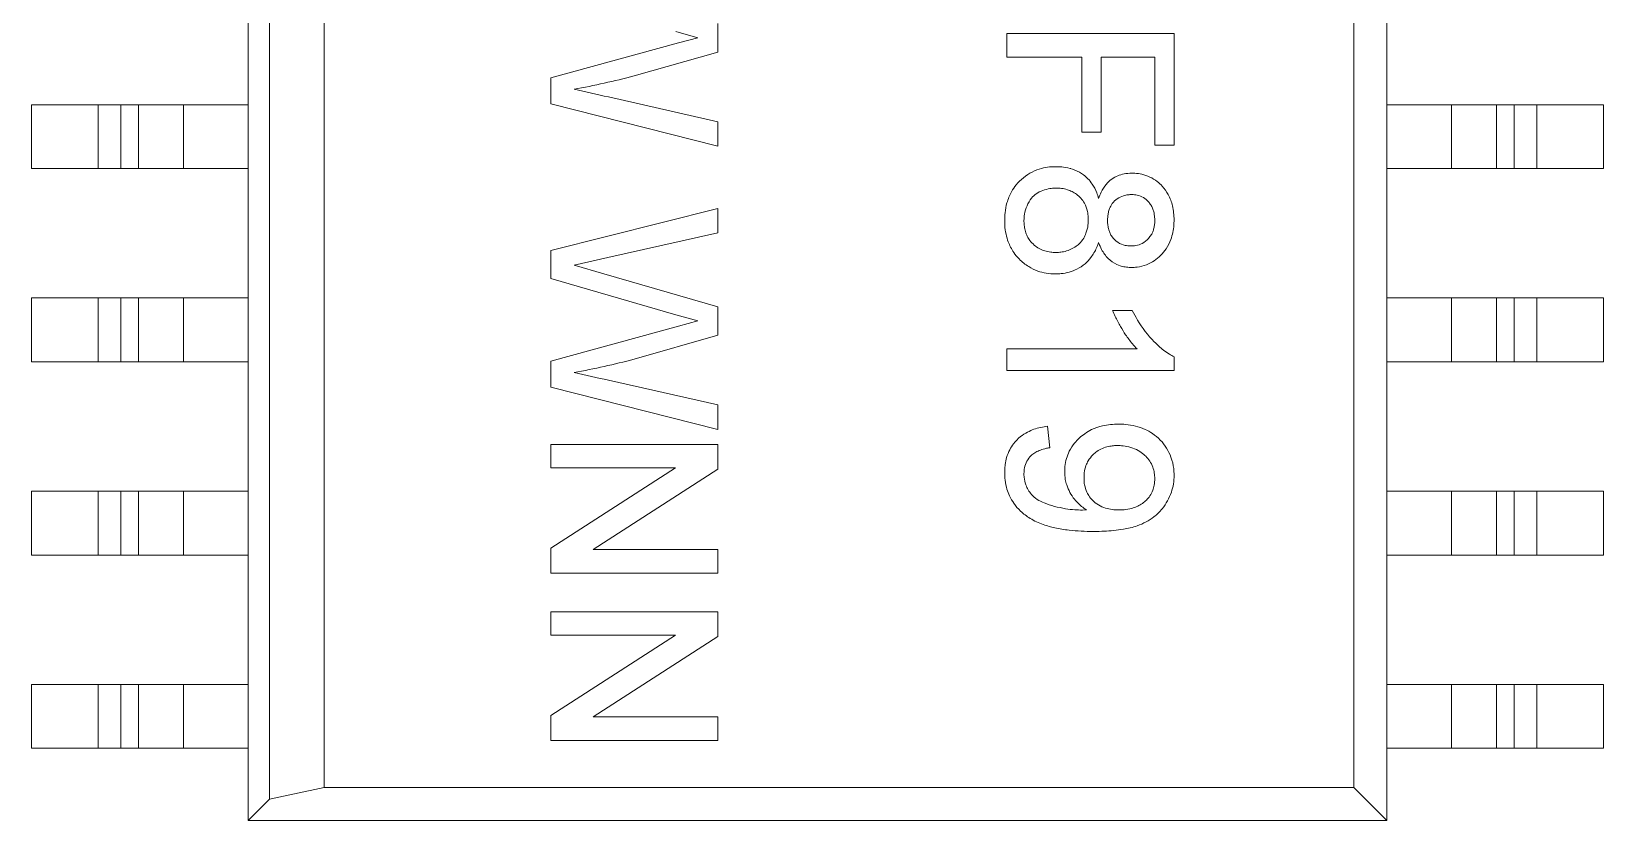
# Model space of a CAD drawing. Header units: millimetres. Extents: x -118 to 1430, y 370 to 1370.
# Drawn here: x -22.16 to -11.82, y 503.76 to 508.95 of the extents above; entities that cross this region are included whole.
import ezdxf

# ---------------------------------------------------------------- set-up
doc = ezdxf.new("R2010")
doc.units = ezdxf.units.MM
doc.layers.add('TANGENT EDGES', color=7, linetype='Continuous', lineweight=0)
doc.layers.add('VISIBLE', color=7, linetype='Continuous', lineweight=0)

msp = doc.modelspace()

# ---------------------------------------------------------------- linework, layer by layer
at = {"layer": 'TANGENT EDGES'}
for p, q in [((-21.717, 508.045), (-21.717, 508.465)), ((-21.569, 508.465), (-21.569, 508.045)), ((-21.452, 508.465), (-21.452, 508.045)), ((-21.155, 508.465), (-21.155, 508.045)), ((-12.817, 508.465), (-12.817, 508.045)), ((-12.52, 508.465), (-12.52, 508.045)), ((-12.403, 508.045), (-12.403, 508.465)), ((-12.255, 508.465), (-12.255, 508.045)), ((-21.717, 506.775), (-21.717, 507.195)), ((-21.569, 507.195), (-21.569, 506.775)), ((-21.452, 507.195), (-21.452, 506.775)), ((-21.155, 507.195), (-21.155, 506.775)), ((-12.817, 507.195), (-12.817, 506.775)), ((-12.52, 507.195), (-12.52, 506.775)), ((-12.403, 506.775), (-12.403, 507.195)), ((-12.255, 507.195), (-12.255, 506.775)), ((-21.717, 505.505), (-21.717, 505.925)), ((-21.569, 505.925), (-21.569, 505.505)), ((-21.452, 505.925), (-21.452, 505.505)), ((-21.155, 505.925), (-21.155, 505.505)), ((-12.817, 505.925), (-12.817, 505.505)), ((-12.52, 505.925), (-12.52, 505.505)), ((-12.403, 505.505), (-12.403, 505.925)), ((-12.255, 505.925), (-12.255, 505.505)), ((-21.717, 504.235), (-21.717, 504.655)), ((-21.569, 504.655), (-21.569, 504.235)), ((-21.452, 504.655), (-21.452, 504.235)), ((-21.155, 504.655), (-21.155, 504.235)), ((-12.817, 504.655), (-12.817, 504.235)), ((-12.52, 504.655), (-12.52, 504.235)), ((-12.403, 504.235), (-12.403, 504.655)), ((-12.255, 504.655), (-12.255, 504.235))]:
    msp.add_line(p, q, dxfattribs=at)
at = {"layer": 'VISIBLE'}
for p, q in [((-20.731, 515.29), (-20.731, 503.76)), ((-13.241, 503.76), (-13.241, 515.29)), ((-20.591, 515.15), (-20.591, 503.901)), ((-20.231, 515.074), (-20.231, 503.977)), ((-13.458, 503.977), (-13.458, 515.074)), ((-17.918, 508.947), (-17.774, 508.905)), ((-17.641, 508.811), (-17.641, 508.998)), ((-17.9, 508.871), (-18.741, 508.641)), ((-17.774, 508.905), (-17.9, 508.871)), ((-15.741, 508.933), (-15.741, 508.778)), ((-14.641, 508.933), (-15.741, 508.933)), ((-14.641, 508.199), (-14.641, 508.933)), ((-18.192, 508.654), (-17.641, 508.811)), ((-15.741, 508.778), (-15.247, 508.778)), ((-15.247, 508.284), (-15.247, 508.778)), ((-15.121, 508.778), (-14.768, 508.778)), ((-15.121, 508.284), (-15.121, 508.778)), ((-14.768, 508.778), (-14.768, 508.199)), ((-18.741, 508.641), (-18.741, 508.47)), ((-21.717, 508.465), (-22.156, 508.465)), ((-22.156, 508.465), (-22.156, 508.045)), ((-21.717, 508.465), (-21.569, 508.465)), ((-21.452, 508.465), (-21.569, 508.465)), ((-21.155, 508.465), (-21.452, 508.465)), ((-20.731, 508.465), (-21.155, 508.465)), ((-18.741, 508.47), (-17.641, 508.193)), ((-17.641, 508.353), (-18.36, 508.516)), ((-12.817, 508.465), (-13.241, 508.465)), ((-12.52, 508.465), (-12.817, 508.465)), ((-12.403, 508.465), (-12.52, 508.465)), ((-12.403, 508.465), (-12.255, 508.465)), ((-11.816, 508.465), (-12.255, 508.465)), ((-11.816, 508.465), (-11.816, 508.045)), ((-17.641, 508.193), (-17.641, 508.353)), ((-15.247, 508.284), (-15.121, 508.284)), ((-14.768, 508.199), (-14.641, 508.199)), ((-22.156, 508.045), (-21.717, 508.045)), ((-21.569, 508.045), (-21.717, 508.045)), ((-21.569, 508.045), (-21.452, 508.045)), ((-21.452, 508.045), (-21.155, 508.045)), ((-21.155, 508.045), (-20.731, 508.045)), ((-15.321, 508.045), (-15.32, 508.045)), ((-13.241, 508.045), (-12.817, 508.045)), ((-12.817, 508.045), (-12.52, 508.045)), ((-12.52, 508.045), (-12.403, 508.045)), ((-12.255, 508.045), (-12.403, 508.045)), ((-12.255, 508.045), (-11.816, 508.045)), ((-17.641, 507.784), (-18.741, 507.507)), ((-17.641, 507.624), (-17.641, 507.784)), ((-18.364, 507.46), (-17.641, 507.624)), ((-18.741, 507.323), (-18.741, 507.507)), ((-18.587, 507.41), (-18.364, 507.46)), ((-18.392, 507.354), (-18.587, 507.41)), ((-18.741, 507.323), (-17.918, 507.085)), ((-17.641, 507.136), (-18.392, 507.354)), ((-22.156, 507.195), (-22.156, 506.775)), ((-21.717, 507.195), (-22.156, 507.195)), ((-21.717, 507.195), (-21.569, 507.195)), ((-21.452, 507.195), (-21.569, 507.195)), ((-21.155, 507.195), (-21.452, 507.195)), ((-20.731, 507.195), (-21.155, 507.195)), ((-12.817, 507.195), (-13.241, 507.195)), ((-12.52, 507.195), (-12.817, 507.195)), ((-12.403, 507.195), (-12.52, 507.195)), ((-12.403, 507.195), (-12.255, 507.195)), ((-11.816, 507.195), (-12.255, 507.195)), ((-11.816, 507.195), (-11.816, 506.775)), ((-17.774, 507.044), (-17.918, 507.085)), ((-17.641, 506.95), (-17.641, 507.136)), ((-14.916, 507.113), (-15.046, 507.113)), ((-17.9, 507.009), (-18.741, 506.779)), ((-17.774, 507.044), (-17.9, 507.009)), ((-18.192, 506.793), (-17.641, 506.95)), ((-22.156, 506.775), (-21.717, 506.775)), ((-21.569, 506.775), (-21.717, 506.775)), ((-21.569, 506.775), (-21.452, 506.775)), ((-21.452, 506.775), (-21.155, 506.775)), ((-21.155, 506.775), (-20.731, 506.775)), ((-18.741, 506.779), (-18.741, 506.609)), ((-18.26, 506.775), (-18.26, 506.775)), ((-15.741, 506.86), (-15.741, 506.719)), ((-14.884, 506.86), (-15.741, 506.86)), ((-14.641, 506.719), (-14.641, 506.809)), ((-13.241, 506.775), (-12.817, 506.775)), ((-12.817, 506.775), (-12.52, 506.775)), ((-12.52, 506.775), (-12.403, 506.775)), ((-12.255, 506.775), (-12.403, 506.775)), ((-12.255, 506.775), (-11.816, 506.775)), ((-15.741, 506.719), (-14.641, 506.719)), ((-18.741, 506.609), (-17.641, 506.331)), ((-17.641, 506.492), (-18.36, 506.654)), ((-17.641, 506.331), (-17.641, 506.492)), ((-15.459, 506.211), (-15.473, 506.352)), ((-17.641, 506.233), (-18.741, 506.233)), ((-18.741, 506.233), (-18.741, 506.078)), ((-17.641, 506.069), (-17.641, 506.233)), ((-18.741, 505.55), (-17.92, 506.078)), ((-18.741, 506.078), (-17.92, 506.078)), ((-18.462, 505.542), (-17.641, 506.069)), ((-21.717, 505.925), (-22.156, 505.925)), ((-22.156, 505.925), (-22.156, 505.505)), ((-21.717, 505.925), (-21.569, 505.925)), ((-21.452, 505.925), (-21.569, 505.925)), ((-21.155, 505.925), (-21.452, 505.925)), ((-20.731, 505.925), (-21.155, 505.925)), ((-15.735, 505.925), (-15.735, 505.925)), ((-15.33, 505.925), (-15.33, 505.925)), ((-12.817, 505.925), (-13.241, 505.925)), ((-12.52, 505.925), (-12.817, 505.925)), ((-12.403, 505.925), (-12.52, 505.925)), ((-12.403, 505.925), (-12.255, 505.925)), ((-11.816, 505.925), (-12.255, 505.925)), ((-11.816, 505.925), (-11.816, 505.505)), ((-15.217, 505.802), (-15.243, 505.801)), ((-18.741, 505.55), (-18.741, 505.387)), ((-17.641, 505.542), (-18.462, 505.542)), ((-17.641, 505.387), (-17.641, 505.542)), ((-22.156, 505.505), (-21.717, 505.505)), ((-21.569, 505.505), (-21.717, 505.505)), ((-21.569, 505.505), (-21.452, 505.505)), ((-21.452, 505.505), (-21.155, 505.505)), ((-21.155, 505.505), (-20.731, 505.505)), ((-13.241, 505.505), (-12.817, 505.505)), ((-12.817, 505.505), (-12.52, 505.505)), ((-12.52, 505.505), (-12.403, 505.505)), ((-12.255, 505.505), (-12.403, 505.505)), ((-12.255, 505.505), (-11.816, 505.505)), ((-18.741, 505.387), (-17.641, 505.387)), ((-18.741, 505.133), (-18.741, 504.978)), ((-17.641, 505.133), (-18.741, 505.133)), ((-17.641, 504.969), (-17.641, 505.133)), ((-18.741, 504.45), (-17.92, 504.978)), ((-18.741, 504.978), (-17.92, 504.978)), ((-18.462, 504.442), (-17.641, 504.969)), ((-22.156, 504.655), (-22.156, 504.235)), ((-21.717, 504.655), (-22.156, 504.655)), ((-21.717, 504.655), (-21.569, 504.655)), ((-21.452, 504.655), (-21.569, 504.655)), ((-21.155, 504.655), (-21.452, 504.655)), ((-20.731, 504.655), (-21.155, 504.655)), ((-12.817, 504.655), (-13.241, 504.655)), ((-12.52, 504.655), (-12.817, 504.655)), ((-12.403, 504.655), (-12.52, 504.655)), ((-12.403, 504.655), (-12.255, 504.655)), ((-11.816, 504.655), (-12.255, 504.655)), ((-11.816, 504.655), (-11.816, 504.235)), ((-18.741, 504.45), (-18.741, 504.287)), ((-17.641, 504.442), (-18.462, 504.442)), ((-17.641, 504.287), (-17.641, 504.442)), ((-18.741, 504.287), (-17.641, 504.287)), ((-22.156, 504.235), (-21.717, 504.235)), ((-21.569, 504.235), (-21.717, 504.235)), ((-21.569, 504.235), (-21.452, 504.235)), ((-21.452, 504.235), (-21.155, 504.235)), ((-21.155, 504.235), (-20.731, 504.235)), ((-13.241, 504.235), (-12.817, 504.235)), ((-12.817, 504.235), (-12.52, 504.235)), ((-12.52, 504.235), (-12.403, 504.235)), ((-12.255, 504.235), (-12.403, 504.235)), ((-12.255, 504.235), (-11.816, 504.235)), ((-20.591, 503.901), (-20.231, 503.977)), ((-20.231, 503.977), (-13.458, 503.977)), ((-13.458, 503.977), (-13.241, 503.76)), ((-20.731, 503.76), (-20.591, 503.901)), ((-13.241, 503.76), (-20.731, 503.76))]:
    msp.add_line(p, q, dxfattribs=at)
for centre, radius, start, end in [((-19.596, 514.059), 5.584, 280.4084, 284.5612), ((-8.076, 554.699), 47.314, 257.1648, 257.4465), ((-19.596, 512.197), 5.584, 280.4084, 284.5612), ((-8.076, 552.837), 47.314, 257.1648, 257.4465)]:
    msp.add_arc(centre, radius, start, end, dxfattribs=at)
for points, knots in [([(-15.417, 508.058), (-15.432, 508.058), (-15.446, 508.058), (-15.478, 508.054), (-15.496, 508.051), (-15.534, 508.041), (-15.554, 508.033), (-15.614, 508.002), (-15.651, 507.973), (-15.691, 507.924), (-15.701, 507.909), (-15.723, 507.87), (-15.733, 507.845), (-15.746, 507.799), (-15.75, 507.777), (-15.754, 507.739), (-15.755, 507.722), (-15.755, 507.706)], [0, 0, 0, 0, 0.08, 0.08, 0.176, 0.176, 0.296, 0.296, 0.544832, 0.544832, 0.644832, 0.644832, 0.788832, 0.788832, 0.908832, 0.908832, 1, 1, 1, 1]), ([(-15.138, 507.849), (-15.141, 507.862), (-15.145, 507.874), (-15.157, 507.906), (-15.167, 507.926), (-15.188, 507.956), (-15.197, 507.968), (-15.217, 507.988), (-15.226, 507.996), (-15.254, 508.017), (-15.273, 508.028), (-15.313, 508.044), (-15.335, 508.05), (-15.371, 508.056), (-15.386, 508.057), (-15.407, 508.058), (-15.412, 508.058), (-15.417, 508.058)], [0, 0, 0, 0, 0.1, 0.1, 0.2728, 0.2728, 0.3928, 0.3928, 0.4928, 0.4928, 0.6656, 0.6656, 0.8384, 0.8384, 0.9584, 0.9584, 1, 1, 1, 1]), ([(-14.918, 508.016), (-14.936, 508.015), (-14.953, 508.014), (-14.998, 508.005), (-15.026, 507.994), (-15.064, 507.966), (-15.077, 507.955), (-15.1, 507.926), (-15.112, 507.908), (-15.127, 507.877), (-15.132, 507.863), (-15.138, 507.849)], [0, 0, 0, 0, 0.1728, 0.1728, 0.471398, 0.471398, 0.644198, 0.644198, 0.851558, 0.851558, 1, 1, 1, 1]), ([(-14.641, 507.707), (-14.641, 507.723), (-14.642, 507.739), (-14.645, 507.769), (-14.648, 507.785), (-14.657, 507.826), (-14.667, 507.851), (-14.69, 507.894), (-14.703, 507.913), (-14.729, 507.941), (-14.74, 507.951), (-14.767, 507.972), (-14.783, 507.982), (-14.817, 507.998), (-14.834, 508.004), (-14.868, 508.012), (-14.883, 508.014), (-14.905, 508.016), (-14.912, 508.016), (-14.918, 508.016)], [0, 0, 0, 0, 0.1, 0.1, 0.2, 0.2, 0.3728, 0.3728, 0.5168, 0.5168, 0.6168, 0.6168, 0.7368, 0.7368, 0.8568, 0.8568, 0.9568, 0.9568, 1, 1, 1, 1]), ([(-15.628, 507.705), (-15.628, 507.718), (-15.627, 507.732), (-15.621, 507.765), (-15.616, 507.783), (-15.6, 507.819), (-15.59, 507.837), (-15.569, 507.862), (-15.559, 507.872), (-15.535, 507.889), (-15.52, 507.896), (-15.489, 507.907), (-15.473, 507.911), (-15.446, 507.916), (-15.435, 507.917), (-15.42, 507.917), (-15.417, 507.917), (-15.414, 507.917)], [0, 0, 0, 0, 0.12, 0.12, 0.2928, 0.2928, 0.4656, 0.4656, 0.5856, 0.5856, 0.7296, 0.7296, 0.8736, 0.8736, 0.9736, 0.9736, 1, 1, 1, 1]), ([(-15.414, 507.917), (-15.403, 507.917), (-15.392, 507.917), (-15.368, 507.913), (-15.355, 507.911), (-15.332, 507.903), (-15.321, 507.899), (-15.302, 507.889), (-15.292, 507.883), (-15.272, 507.869), (-15.262, 507.86), (-15.245, 507.84), (-15.237, 507.83), (-15.221, 507.801), (-15.215, 507.783), (-15.208, 507.751), (-15.206, 507.738), (-15.205, 507.719), (-15.205, 507.714), (-15.205, 507.709)], [0, 0, 0, 0, 0.1, 0.1, 0.22, 0.22, 0.32, 0.32, 0.42, 0.42, 0.54, 0.54, 0.66, 0.66, 0.8328, 0.8328, 0.9528, 0.9528, 1, 1, 1, 1]), ([(-15.078, 507.704), (-15.078, 507.713), (-15.078, 507.722), (-15.076, 507.739), (-15.075, 507.748), (-15.071, 507.765), (-15.069, 507.774), (-15.061, 507.794), (-15.055, 507.805), (-15.038, 507.828), (-15.027, 507.838), (-15.002, 507.856), (-14.988, 507.862), (-14.964, 507.87), (-14.953, 507.873), (-14.935, 507.874), (-14.927, 507.875), (-14.919, 507.875)], [0, 0, 0, 0, 0.1, 0.1, 0.2, 0.2, 0.3, 0.3, 0.444, 0.444, 0.6168, 0.6168, 0.7896, 0.7896, 0.9096, 0.9096, 1, 1, 1, 1]), ([(-14.919, 507.875), (-14.907, 507.874), (-14.895, 507.874), (-14.868, 507.867), (-14.855, 507.862), (-14.83, 507.847), (-14.819, 507.838), (-14.804, 507.821), (-14.799, 507.814), (-14.789, 507.8), (-14.785, 507.793), (-14.779, 507.777), (-14.776, 507.769), (-14.772, 507.752), (-14.771, 507.744), (-14.769, 507.727), (-14.768, 507.719), (-14.768, 507.709), (-14.768, 507.707), (-14.768, 507.706)], [0, 0, 0, 0, 0.144, 0.144, 0.3168, 0.3168, 0.482688, 0.482688, 0.582688, 0.582688, 0.682688, 0.682688, 0.782688, 0.782688, 0.882688, 0.882688, 0.982688, 0.982688, 1, 1, 1, 1]), ([(-15.421, 507.353), (-15.443, 507.354), (-15.46, 507.354), (-15.501, 507.361), (-15.519, 507.366), (-15.558, 507.379), (-15.578, 507.389), (-15.62, 507.415), (-15.64, 507.432), (-15.673, 507.465), (-15.685, 507.479), (-15.71, 507.516), (-15.723, 507.54), (-15.737, 507.579), (-15.742, 507.597), (-15.75, 507.634), (-15.753, 507.653), (-15.755, 507.684), (-15.755, 507.695), (-15.755, 507.706)], [0, 0, 0, 0, 0.12, 0.12, 0.22, 0.22, 0.34, 0.34, 0.484, 0.484, 0.584, 0.584, 0.728, 0.728, 0.828, 0.828, 0.9432, 0.9432, 1, 1, 1, 1]), ([(-15.419, 507.494), (-15.43, 507.494), (-15.441, 507.495), (-15.466, 507.498), (-15.479, 507.501), (-15.504, 507.508), (-15.517, 507.514), (-15.54, 507.527), (-15.551, 507.534), (-15.571, 507.552), (-15.581, 507.562), (-15.596, 507.581), (-15.601, 507.591), (-15.611, 507.611), (-15.615, 507.621), (-15.622, 507.643), (-15.624, 507.654), (-15.627, 507.676), (-15.628, 507.687), (-15.628, 507.7), (-15.628, 507.702), (-15.628, 507.705)], [0, 0, 0, 0, 0.1, 0.1, 0.22, 0.22, 0.34, 0.34, 0.46, 0.46, 0.58, 0.58, 0.68, 0.68, 0.78, 0.78, 0.88, 0.88, 0.98, 0.98, 1, 1, 1, 1]), ([(-15.205, 507.709), (-15.205, 507.697), (-15.206, 507.686), (-15.209, 507.656), (-15.214, 507.638), (-15.224, 507.609), (-15.229, 507.599), (-15.244, 507.575), (-15.254, 507.563), (-15.274, 507.543), (-15.283, 507.536), (-15.304, 507.522), (-15.316, 507.516), (-15.341, 507.505), (-15.355, 507.502), (-15.379, 507.497), (-15.39, 507.495), (-15.408, 507.494), (-15.413, 507.494), (-15.419, 507.494)], [0, 0, 0, 0, 0.1, 0.1, 0.265888, 0.265888, 0.365888, 0.365888, 0.509888, 0.509888, 0.609888, 0.609888, 0.729888, 0.729888, 0.849888, 0.849888, 0.949888, 0.949888, 1, 1, 1, 1]), ([(-14.926, 507.537), (-14.938, 507.537), (-14.95, 507.538), (-14.98, 507.544), (-14.996, 507.551), (-15.025, 507.571), (-15.038, 507.583), (-15.054, 507.604), (-15.058, 507.612), (-15.065, 507.627), (-15.068, 507.635), (-15.073, 507.653), (-15.075, 507.663), (-15.078, 507.682), (-15.078, 507.69), (-15.078, 507.701), (-15.078, 507.703), (-15.078, 507.704)], [0, 0, 0, 0, 0.144, 0.144, 0.35136, 0.35136, 0.55872, 0.55872, 0.65872, 0.65872, 0.75872, 0.75872, 0.87872, 0.87872, 0.97872, 0.97872, 1, 1, 1, 1]), ([(-14.768, 507.706), (-14.768, 507.697), (-14.768, 507.688), (-14.77, 507.671), (-14.772, 507.663), (-14.776, 507.646), (-14.778, 507.637), (-14.784, 507.623), (-14.787, 507.617), (-14.796, 507.602), (-14.802, 507.594), (-14.821, 507.573), (-14.835, 507.562), (-14.864, 507.547), (-14.878, 507.542), (-14.903, 507.538), (-14.914, 507.537), (-14.926, 507.537)], [0, 0, 0, 0, 0.1, 0.1, 0.2, 0.2, 0.3, 0.3, 0.38, 0.38, 0.4952, 0.4952, 0.70256, 0.70256, 0.868448, 0.868448, 1, 1, 1, 1]), ([(-14.922, 507.395), (-14.909, 507.396), (-14.897, 507.396), (-14.863, 507.4), (-14.842, 507.406), (-14.804, 507.42), (-14.787, 507.429), (-14.756, 507.45), (-14.742, 507.462), (-14.715, 507.489), (-14.703, 507.503), (-14.68, 507.538), (-14.67, 507.558), (-14.651, 507.61), (-14.644, 507.642), (-14.642, 507.685), (-14.641, 507.696), (-14.641, 507.707)], [0, 0, 0, 0, 0.08, 0.08, 0.21824, 0.21824, 0.33824, 0.33824, 0.45824, 0.45824, 0.57824, 0.57824, 0.72224, 0.72224, 0.9296, 0.9296, 1, 1, 1, 1]), ([(-15.421, 507.353), (-15.408, 507.353), (-15.396, 507.354), (-15.365, 507.357), (-15.347, 507.36), (-15.313, 507.37), (-15.296, 507.377), (-15.26, 507.394), (-15.242, 507.406), (-15.212, 507.432), (-15.199, 507.446), (-15.181, 507.47), (-15.174, 507.481), (-15.161, 507.502), (-15.156, 507.514), (-15.146, 507.536), (-15.142, 507.547), (-15.138, 507.559)], [0, 0, 0, 0, 0.1, 0.1, 0.244, 0.244, 0.388, 0.388, 0.5608, 0.5608, 0.7048, 0.7048, 0.8048, 0.8048, 0.9048, 0.9048, 1, 1, 1, 1]), ([(-15.138, 507.559), (-15.131, 507.543), (-15.125, 507.528), (-15.106, 507.492), (-15.092, 507.472), (-15.058, 507.439), (-15.039, 507.425), (-15.003, 507.408), (-14.987, 507.403), (-14.959, 507.398), (-14.947, 507.397), (-14.931, 507.396), (-14.927, 507.396), (-14.922, 507.395)], [0, 0, 0, 0, 0.1728, 0.1728, 0.421632, 0.421632, 0.660511, 0.660511, 0.833311, 0.833311, 0.953311, 0.953311, 1, 1, 1, 1]), ([(-15.046, 507.113), (-15.041, 507.1), (-15.035, 507.087), (-15.018, 507.051), (-15.006, 507.029), (-14.982, 506.989), (-14.971, 506.971), (-14.946, 506.933), (-14.931, 506.913), (-14.905, 506.882), (-14.894, 506.871), (-14.884, 506.86)], [0, 0, 0, 0, 0.144, 0.144, 0.392832, 0.392832, 0.600192, 0.600192, 0.849024, 0.849024, 1, 1, 1, 1]), ([(-14.916, 507.113), (-14.905, 507.092), (-14.894, 507.071), (-14.851, 506.998), (-14.813, 506.95), (-14.752, 506.888), (-14.732, 506.87), (-14.698, 506.843), (-14.685, 506.834), (-14.662, 506.82), (-14.651, 506.815), (-14.641, 506.809)], [0, 0, 0, 0, 0.1728, 0.1728, 0.602782, 0.602782, 0.801847, 0.801847, 0.917047, 0.917047, 1, 1, 1, 1]), ([(-15.473, 506.352), (-15.488, 506.35), (-15.503, 506.348), (-15.533, 506.341), (-15.548, 506.337), (-15.577, 506.327), (-15.591, 506.32), (-15.621, 506.305), (-15.637, 506.295), (-15.668, 506.27), (-15.684, 506.254), (-15.707, 506.224), (-15.715, 506.211), (-15.73, 506.181), (-15.737, 506.164), (-15.746, 506.131), (-15.75, 506.116), (-15.753, 506.089), (-15.754, 506.077), (-15.755, 506.059), (-15.755, 506.054), (-15.755, 506.048)], [0, 0, 0, 0, 0.1, 0.1, 0.2, 0.2, 0.3, 0.3, 0.42, 0.42, 0.564, 0.564, 0.664, 0.664, 0.784, 0.784, 0.884, 0.884, 0.964, 0.964, 1, 1, 1, 1]), ([(-15.006, 506.366), (-15.024, 506.366), (-15.041, 506.365), (-15.076, 506.361), (-15.094, 506.359), (-15.136, 506.349), (-15.16, 506.341), (-15.199, 506.322), (-15.214, 506.313), (-15.253, 506.286), (-15.276, 506.265), (-15.308, 506.225), (-15.32, 506.207), (-15.338, 506.172), (-15.344, 506.156), (-15.354, 506.122), (-15.357, 506.105), (-15.36, 506.076), (-15.36, 506.065), (-15.36, 506.054)], [0, 0, 0, 0, 0.1, 0.1, 0.2, 0.2, 0.344, 0.344, 0.444, 0.444, 0.6168, 0.6168, 0.7368, 0.7368, 0.8368, 0.8368, 0.9368, 0.9368, 1, 1, 1, 1]), ([(-14.641, 506.029), (-14.641, 506.044), (-14.642, 506.059), (-14.646, 506.099), (-14.652, 506.124), (-14.669, 506.169), (-14.679, 506.189), (-14.702, 506.227), (-14.716, 506.245), (-14.747, 506.277), (-14.765, 506.291), (-14.798, 506.314), (-14.815, 506.324), (-14.852, 506.34), (-14.873, 506.348), (-14.916, 506.359), (-14.938, 506.362), (-14.976, 506.365), (-14.991, 506.366), (-15.006, 506.366)], [0, 0, 0, 0, 0.08, 0.08, 0.21824, 0.21824, 0.33824, 0.33824, 0.45824, 0.45824, 0.57824, 0.57824, 0.67824, 0.67824, 0.79824, 0.79824, 0.91824, 0.91824, 1, 1, 1, 1]), ([(-15.628, 506.041), (-15.628, 506.054), (-15.627, 506.066), (-15.622, 506.094), (-15.617, 506.108), (-15.602, 506.136), (-15.593, 506.148), (-15.574, 506.166), (-15.566, 506.172), (-15.547, 506.183), (-15.538, 506.188), (-15.516, 506.197), (-15.504, 506.2), (-15.483, 506.206), (-15.475, 506.208), (-15.464, 506.21), (-15.461, 506.21), (-15.459, 506.211)], [0, 0, 0, 0, 0.144, 0.144, 0.3168, 0.3168, 0.4896, 0.4896, 0.6096, 0.6096, 0.7296, 0.7296, 0.8736, 0.8736, 0.9736, 0.9736, 1, 1, 1, 1]), ([(-15.233, 506.011), (-15.233, 506.022), (-15.233, 506.034), (-15.229, 506.062), (-15.226, 506.078), (-15.216, 506.105), (-15.211, 506.115), (-15.197, 506.139), (-15.187, 506.152), (-15.167, 506.172), (-15.158, 506.18), (-15.137, 506.194), (-15.125, 506.201), (-15.1, 506.212), (-15.086, 506.216), (-15.061, 506.221), (-15.05, 506.223), (-15.03, 506.225), (-15.022, 506.225), (-15.014, 506.225)], [0, 0, 0, 0, 0.1, 0.1, 0.244, 0.244, 0.344, 0.344, 0.488, 0.488, 0.588, 0.588, 0.708, 0.708, 0.828, 0.828, 0.928, 0.928, 1, 1, 1, 1]), ([(-15.014, 506.225), (-15.001, 506.225), (-14.989, 506.224), (-14.959, 506.221), (-14.942, 506.218), (-14.908, 506.208), (-14.892, 506.201), (-14.863, 506.185), (-14.851, 506.176), (-14.831, 506.159), (-14.822, 506.15), (-14.805, 506.129), (-14.797, 506.117), (-14.783, 506.091), (-14.778, 506.077), (-14.771, 506.051), (-14.77, 506.039), (-14.768, 506.02), (-14.768, 506.014), (-14.768, 506.007)], [0, 0, 0, 0, 0.1, 0.1, 0.244, 0.244, 0.388, 0.388, 0.508, 0.508, 0.608, 0.608, 0.728, 0.728, 0.848, 0.848, 0.948, 0.948, 1, 1, 1, 1]), ([(-15.755, 506.048), (-15.755, 506.031), (-15.754, 506.014), (-15.75, 505.977), (-15.746, 505.957), (-15.735, 505.923), (-15.729, 505.908), (-15.715, 505.877), (-15.705, 505.861), (-15.682, 505.827), (-15.667, 505.81), (-15.631, 505.776), (-15.61, 505.76), (-15.56, 505.73), (-15.531, 505.716), (-15.476, 505.697), (-15.451, 505.69), (-15.394, 505.677), (-15.363, 505.672), (-15.305, 505.666), (-15.278, 505.664), (-15.225, 505.661), (-15.199, 505.661), (-15.171, 505.661), (-15.17, 505.661), (-15.169, 505.661)], [0, 0, 0, 0, 0.064, 0.064, 0.1408, 0.1408, 0.199782, 0.199782, 0.270561, 0.270561, 0.355496, 0.355496, 0.455496, 0.455496, 0.575496, 0.575496, 0.675496, 0.675496, 0.795496, 0.795496, 0.895496, 0.895496, 0.995496, 0.995496, 1, 1, 1, 1]), ([(-15.243, 505.801), (-15.26, 505.801), (-15.277, 505.802), (-15.314, 505.804), (-15.335, 505.807), (-15.379, 505.814), (-15.403, 505.819), (-15.45, 505.832), (-15.473, 505.839), (-15.511, 505.855), (-15.527, 505.862), (-15.555, 505.88), (-15.568, 505.891), (-15.595, 505.923), (-15.607, 505.944), (-15.622, 505.983), (-15.625, 506), (-15.628, 506.025), (-15.628, 506.033), (-15.628, 506.041)], [0, 0, 0, 0, 0.1, 0.1, 0.22, 0.22, 0.364, 0.364, 0.508, 0.508, 0.608, 0.608, 0.708, 0.708, 0.852, 0.852, 0.952, 0.952, 1, 1, 1, 1]), ([(-15.36, 506.054), (-15.36, 506.036), (-15.359, 506.019), (-15.354, 505.99), (-15.351, 505.978), (-15.336, 505.932), (-15.318, 505.9), (-15.28, 505.852), (-15.262, 505.834), (-15.233, 505.813), (-15.225, 505.807), (-15.217, 505.802)], [0, 0, 0, 0, 0.1728, 0.1728, 0.2928, 0.2928, 0.651118, 0.651118, 0.89995, 0.89995, 1, 1, 1, 1]), ([(-15.003, 505.802), (-15.015, 505.802), (-15.026, 505.802), (-15.052, 505.805), (-15.066, 505.807), (-15.096, 505.815), (-15.112, 505.82), (-15.142, 505.836), (-15.156, 505.846), (-15.179, 505.866), (-15.188, 505.877), (-15.203, 505.898), (-15.209, 505.908), (-15.221, 505.933), (-15.226, 505.95), (-15.232, 505.978), (-15.233, 505.989), (-15.233, 506.004), (-15.233, 506.008), (-15.233, 506.011)], [0, 0, 0, 0, 0.1, 0.1, 0.22, 0.22, 0.364, 0.364, 0.508, 0.508, 0.628, 0.628, 0.728, 0.728, 0.872, 0.872, 0.972, 0.972, 1, 1, 1, 1]), ([(-14.641, 506.029), (-14.641, 506.009), (-14.642, 505.993), (-14.648, 505.954), (-14.653, 505.935), (-14.665, 505.899), (-14.674, 505.88), (-14.694, 505.844), (-14.705, 505.826), (-14.736, 505.789), (-14.755, 505.771), (-14.805, 505.732), (-14.843, 505.712), (-14.912, 505.687), (-14.945, 505.68), (-15.016, 505.668), (-15.063, 505.664), (-15.123, 505.661), (-15.142, 505.661), (-15.169, 505.661)], [0, 0, 0, 0, 0.08, 0.08, 0.1568, 0.1568, 0.24896, 0.24896, 0.32896, 0.32896, 0.42496, 0.42496, 0.59776, 0.59776, 0.71776, 0.71776, 0.89056, 0.89056, 1, 1, 1, 1]), ([(-14.768, 506.007), (-14.768, 505.993), (-14.769, 505.979), (-14.774, 505.954), (-14.777, 505.942), (-14.786, 505.918), (-14.792, 505.906), (-14.807, 505.884), (-14.815, 505.875), (-14.831, 505.859), (-14.84, 505.851), (-14.859, 505.838), (-14.869, 505.832), (-14.893, 505.821), (-14.906, 505.816), (-14.936, 505.808), (-14.953, 505.805), (-14.981, 505.802), (-14.992, 505.802), (-15.003, 505.802)], [0, 0, 0, 0, 0.12, 0.12, 0.22, 0.22, 0.34, 0.34, 0.44, 0.44, 0.54, 0.54, 0.64, 0.64, 0.76, 0.76, 0.904, 0.904, 1, 1, 1, 1])]:
    msp.add_open_spline(points, degree=3, knots=knots, dxfattribs=at)

doc.saveas('drawing.dxf')
